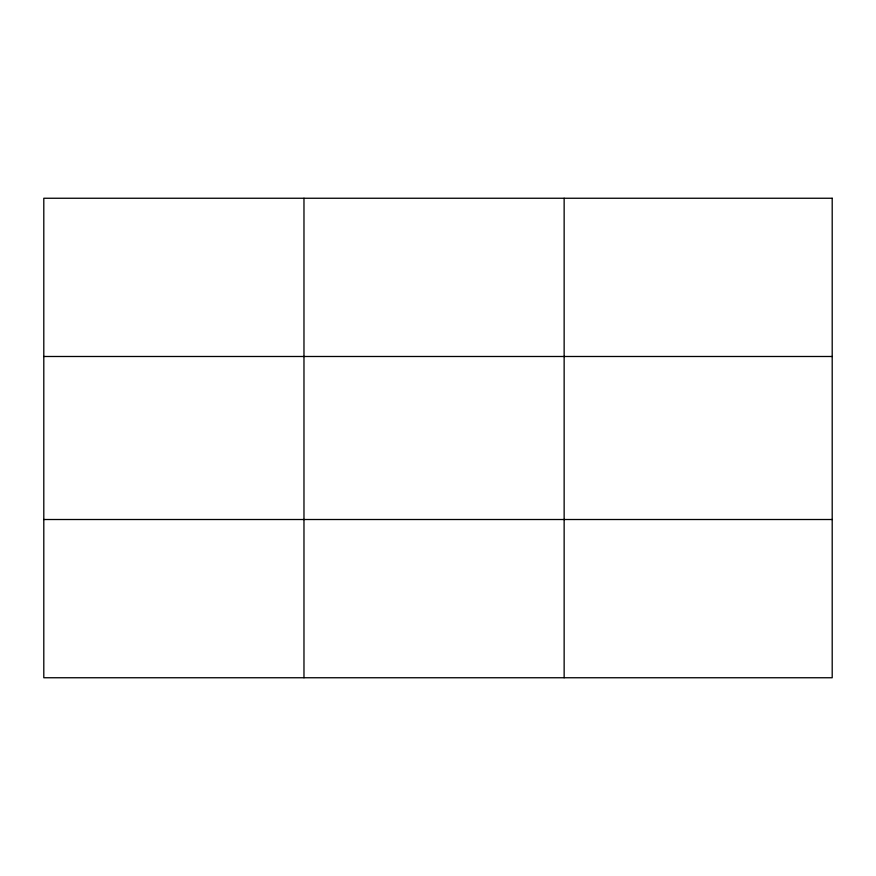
<?xml version="1.0" encoding="UTF-8"?>
<svg xmlns="http://www.w3.org/2000/svg" width="876" height="876" viewBox="0 0 876 876"><rect width="100%" height="100%" fill="white"/><g stroke="black" fill="none" stroke-linecap="round" stroke-linejoin="round"><path stroke-width="1.31" d="M303.972 198.25L303.972 677.75M564.144 198.25L564.144 677.75M43.8 356.488L832.2 356.488M43.8 519.512L832.2 519.512M832.2 198.25L832.2 677.75L43.8 677.75L43.8 198.25L832.2 198.25"/></g></svg>
